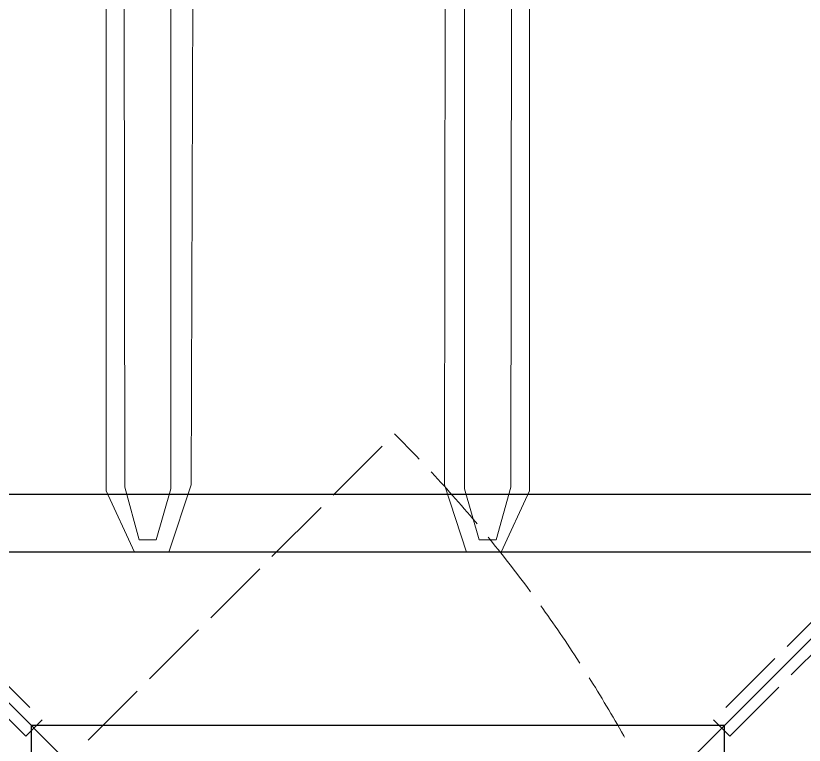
# Model space of a CAD drawing. Header units: millimetres. Extents: x 163705 to 1616509, y 81827 to 302547.
# Drawn here: x 598346 to 599711, y 154248 to 155512 of the extents above; entities that cross this region are included whole.
import ezdxf

# ---------------------------------------------------------------- set-up
doc = ezdxf.new("R2010")
doc.units = ezdxf.units.MM
doc.header["$LTSCALE"] = 10
doc.linetypes.add('ACAD_ISO02W100', pattern=[15, 12, -3])
doc.layers.add('1-虚线', color=8, linetype='ACAD_ISO02W100', lineweight=0)

# ---------------------------------------------------------------- blocks, each defined once
blk = doc.blocks.new('G$C2612153E')
for p, q in [((1827.778540876228, 707.9205512870103), (3727.778540876228, 2607.92055128701)), ((1827.778540876228, 2507.92055128701), (3627.778540876228, 707.9205512870103))]:
    blk.add_line(p, q)
for points in [[(1727.778540876228, 607.9205512870103), (3727.778540876228, 607.9205512870103), (3727.778540876228, 2607.92055128701), (1727.778540876228, 2607.92055128701)], [(1827.778540876228, 707.9205512870103), (3627.778540876228, 707.9205512870103), (3627.778540876228, 2507.92055128701), (1827.778540876228, 2507.92055128701)], [(2127.778540878789, 1007.920551288989), (3327.778540878789, 1007.920551288989), (3327.778540878789, 2207.920551288989), (2127.778540878789, 2207.920551288989)]]:
    blk.add_lwpolyline(points, close=True)
at = {"layer": '1-虚线'}
for points in [[(3549.395639998838, 2401.253379162168), (3337.256694088224, 2189.114433247829), (3308.972422840539, 2217.398704494932), (3521.111368751153, 2429.537650409387)], [(3549.395639998838, 814.5877234118525), (3337.256694088224, 1026.726669326192), (3308.972422840539, 998.4423980790889), (3521.111368751153, 786.3034521646332)]]:
    blk.add_lwpolyline(points, close=True, dxfattribs=at)
blk = doc.blocks.new('A$C285bc443')
at = {"layer": '1-虚线'}
blk.add_lwpolyline([(2418.325961803544, 1273.904564668541), (721.2696869601423, -423.1517101747449), (2418.325961812159, -2120.207985026878, -2.414213562373092)], format="xyb", close=True, dxfattribs=at)
blk = doc.blocks.new('11111')
at = {"ltscale": 1000}
for p, q in [((527118.9730836585, 308149.6996646202), (527141.5478630451, 284070.2754088781)), ((529142.4029073345, 284000.1346225846), (529144.9306775534, 308149.4876028199)), ((530019.2717343529, 284178.1790655323), (529986.0633756022, 308149.3995594596)), ((540975.2342312734, 284178.1790655323), (540889.2627097812, 308148.2582956506)), ((541852.1030582918, 284000.1346225846), (541849.5752880729, 308149.4876028199)), ((543875.532881968, 308149.6996646202), (543852.9581025814, 284070.2754088781)), ((526333.4094642679, 283913.9262152865), (527564.6147479807, 281260.1404505564)), ((527141.5478630451, 284070.2754088781), (527773.3966262208, 281790.7008571228)), ((528510.5541441588, 281790.7008571228), (529142.4029073345, 284000.1346225846)), ((529056.0510463186, 281260.1404505564), (530019.2717343529, 284178.1790655323)), ((541938.4549193077, 281260.1404505564), (540975.2342312734, 284178.1790655323)), ((542483.9518214676, 281790.7008571228), (541852.1030582918, 284000.1346225846)), ((543852.9581025814, 284070.2754088781), (543221.1093394054, 281790.7008571228)), ((544661.0965013586, 283913.9262152865), (543429.8912176455, 281260.1404505564)), ((527773.3966262208, 281790.7008571228), (528510.5541441588, 281790.7008571228)), ((543221.1093394054, 281790.7008571228), (542483.9518214676, 281790.7008571228)), ((527564.6147479807, 281260.1404505564), (529056.0510463186, 281260.1404505564)), ((543429.8912176455, 281260.1404505564), (541938.4549193077, 281260.1404505564))]:
    blk.add_line(p, q, dxfattribs=at)
for points in [[(526333.4094642679, 308149.7818914328), (526333.4094642679, 283913.9262152865)], [(544661.0965013586, 308149.7818914328), (544661.0965013586, 283913.9262152865)]]:
    blk.add_lwpolyline(points, close=True, dxfattribs=at)

msp = doc.modelspace()

# ---------------------------------------------------------------- block references
at = {"rotation": 90}
for name, p in [('G$C2612153E', (600580.6456722749, 150955.0802295364)), ('A$C285bc443', (596881.4404138416, 152369.2056003309))]:
    msp.add_blockref(name, p, dxfattribs=at)
at = {"layer": '1-虚线', "xscale": -0.0400000000809087, "yscale": 0.0400000000809087, "zscale": 0.0400000000809087, "rotation": 359.9999999999891}
msp.add_blockref('11111', (620288.6543306395, 143332.453129634), dxfattribs=at)

doc.saveas('drawing.dxf')
